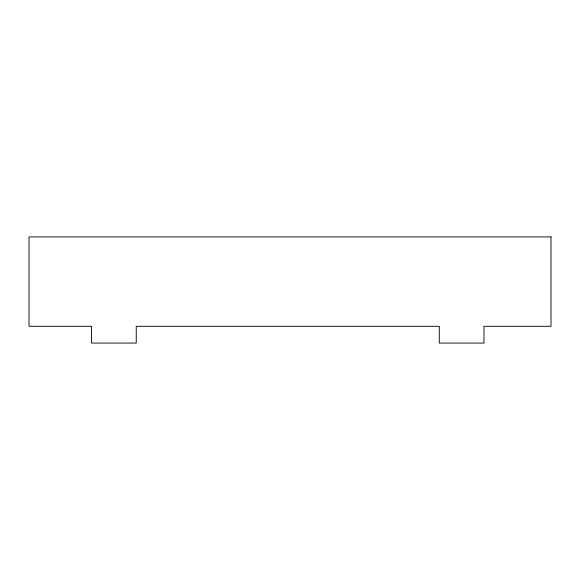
<?xml version="1.0" encoding="UTF-8"?>
<svg xmlns="http://www.w3.org/2000/svg" width="580" height="580" viewBox="0 0 580 580"><rect width="100%" height="100%" fill="white"/><g stroke="black" fill="none" stroke-linecap="round" stroke-linejoin="round"><path stroke-width="0.87" d="M551 236.937L29 236.937L29 326.308L91.56 326.308L91.56 343.063L136.242 343.063L136.242 326.308L439.292 326.308L439.292 343.063L483.974 343.063L483.974 326.308L551 326.308L551 236.937"/></g></svg>
